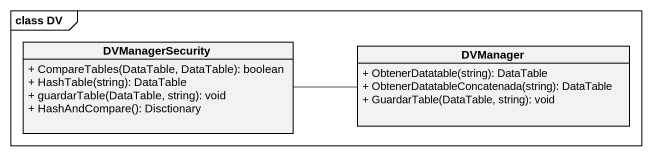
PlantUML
@startuml
mainframe class DV
hide circle
hide empty members
skinparam classAttributeIconSize 0
class DVManagerSecurity {
  + CompareTables(DataTable, DataTable): boolean
  + HashTable(string): DataTable
  + guardarTable(DataTable, string): void
  + HashAndCompare(): Disctionary
}
class DVManager {
  + ObtenerDatatable(string): DataTable
  + ObtenerDatatableConcatenada(string): DataTable
  + GuardarTable(DataTable, string): void
}
DVManagerSecurity -right- DVManager
@enduml
